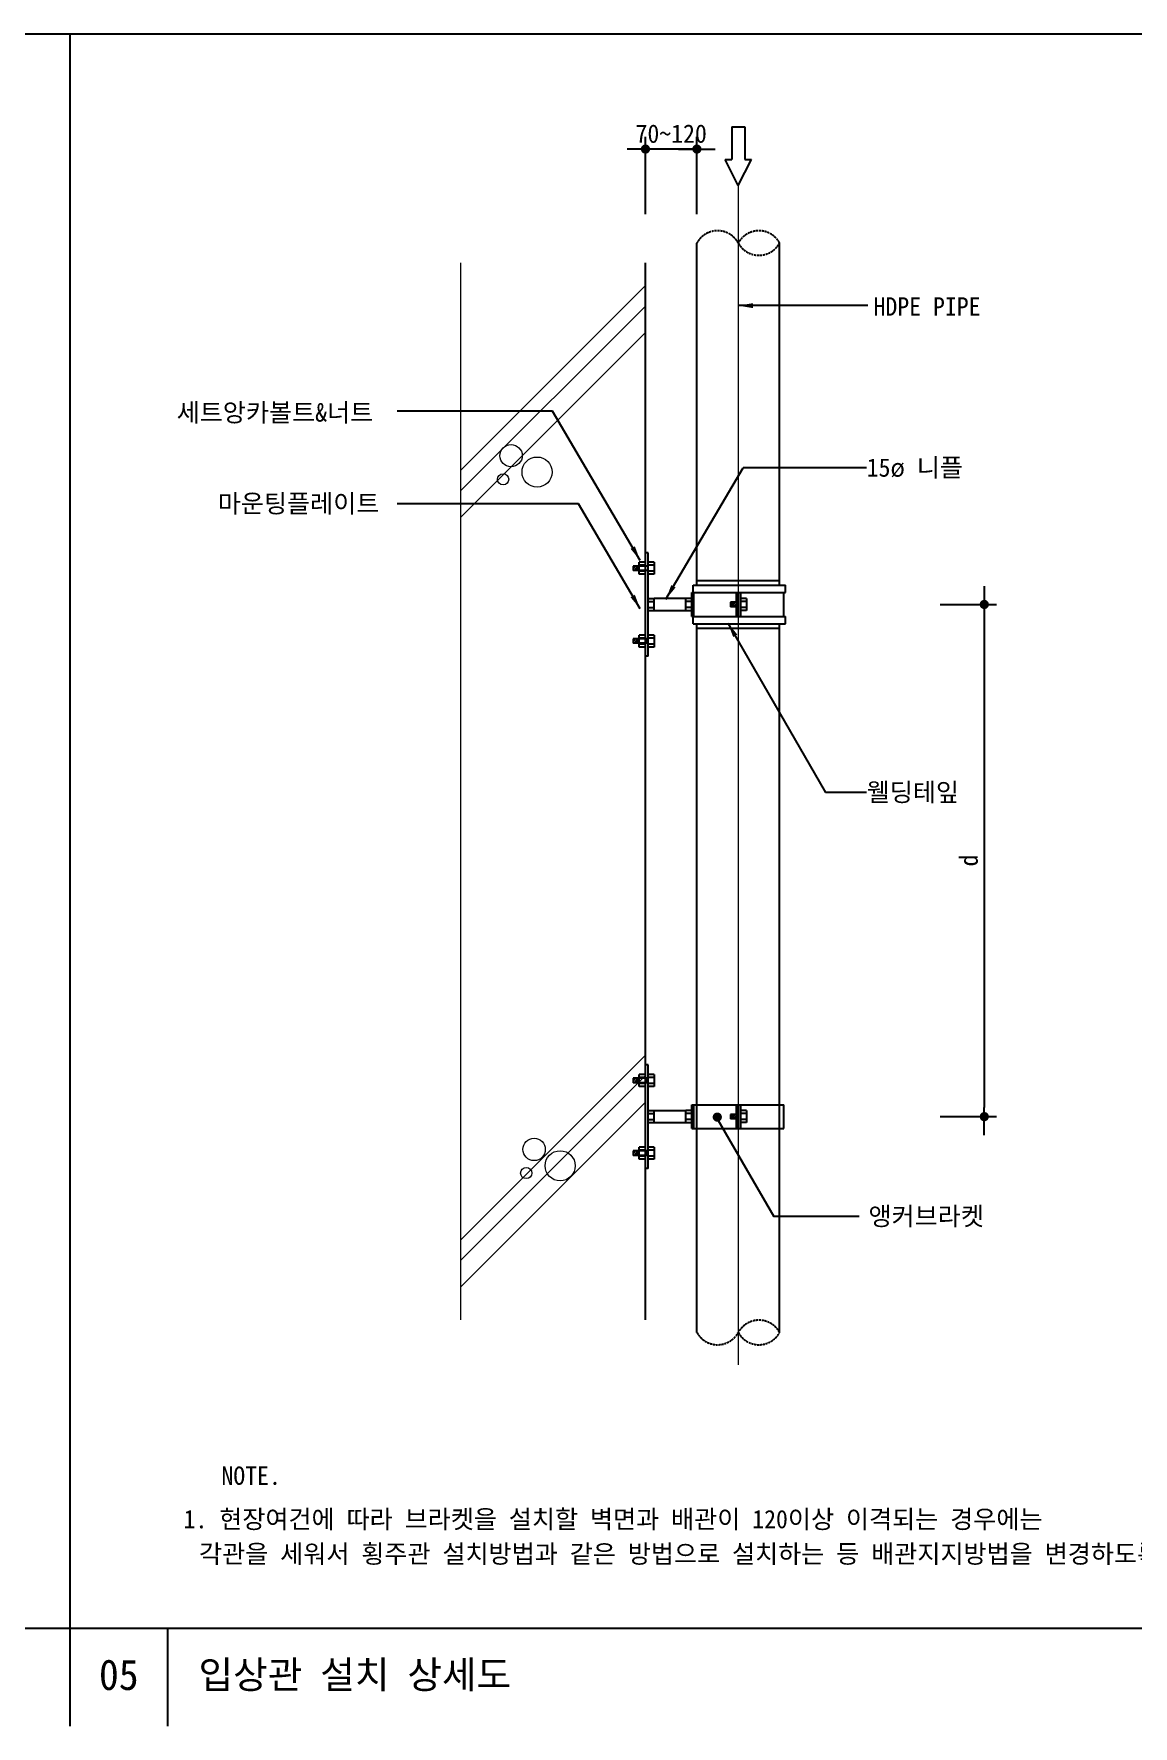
# Model space of a CAD drawing. Header units: millimetres. Extents: x 5104319 to 7084979, y 3076390 to 3633130.
# Drawn here: x 6938439 to 7010151, y 3076390 to 3186830 of the extents above; entities that cross this region are included whole.
import ezdxf
from ezdxf.enums import TextEntityAlignment as Align

# ---------------------------------------------------------------- set-up
doc = ezdxf.new("R2010")
doc.units = ezdxf.units.MM
doc.header["$PDMODE"] = 1
doc.linetypes.add('CEN', pattern=[8.5, 8, -0.2, 0.1, -0.2])
doc.linetypes.add('HIDDEN', pattern=[9.525, 6.35, -3.175])
doc.layers.get('Defpoints').update_dxf_attribs({"color": 140})
for name, color, linetype, lineweight in [('A-CNTL', 1, 'CEN', 15), ('A-CUTL', 7, 'Continuous', 25), ('A-DIMS', 7, 'Continuous', 25), ('A-ELEV-LIN2', 7, 'Continuous', 25), ('A-ELEV-LIN3', 8, 'Continuous', 18), ('A-MKXS-LEAD', 7, 'Continuous', 25), ('A-MKXS-TEXT1', 3, 'Continuous', 25), ('A-XXXX-HATC', 8, 'Continuous', 18), ('A-XXXX-NOTE', 3, 'Continuous', 25), ('A-XXXX-STL', 3, 'Continuous', 25), ('A-XXXX-TABL', 7, 'Continuous', 25), ('A-XXXX-TXT2', 3, 'Continuous', 25)]:
    doc.layers.add(name, color=color, linetype=linetype, lineweight=lineweight)
doc.layers.add('CA-ANNO-TEXT', color=3, linetype='Continuous')
doc.styles.add('HY울릉도L', font='')
doc.styles.add('돋움', font='')
doc.styles.add('돋움체', font='')
doc.styles.get('HY울릉도L').set_extended_font_data('Dotum')
doc.styles.get('돋움').set_extended_font_data('DotumChe')
doc.styles.get('돋움체').set_extended_font_data('DotumChe')
doc.dimstyles.new('CDIM', dxfattribs={"dimtxt": 3, "dimasz": 1.5, "dimexe": 2, "dimexo": 1, "dimgap": 1, "dimtad": 1, "dimdec": 0, "dimrnd": 0.5, "dimzin": 0, "dimdsep": 32, "dimlunit": 6, "dimtxsty": 'HY울릉도L', "dimblk1": '_CIDOT', "dimblk2": '_CIDOT', "dimsah": 1, "dimcen": 5.5, "dimclrd": 2, "dimclre": 2, "dimclrt": 7, "dimadec": 0, "dimazin": 0, "dimtfac": 1, "dimtdec": 0, "dimtix": 1, "dimtmove": 2, "dimatfit": 1, "dimldrblk": '_CIDOT', "dimfxl": 1, "dimtolj": 1, "dimtzin": 0, "dimlwd": -1, "dimarcsym": 0})

# ---------------------------------------------------------------- blocks, each defined once
blk = doc.blocks.new('_CIDOT')
at = {"color": 0, "linetype": 'ByBlock'}
blk.add_line((2, 0), (-1, 0), dxfattribs=at)
at = {"color": 0, "linetype": 'ByBlock', "const_width": 0.5}
blk.add_lwpolyline([(-0.25, 0, 1), (0.25, 0, 1)], format="xyb", close=True, dxfattribs=at)
blk = doc.blocks.new('*D82')
at = {"layer": 'A-DIMS', "lineweight": -2, "transparency": 16777216}
for p, q in [((6978337, 3175060), (6978337, 3180110)), ((6981693, 3175060), (6981693, 3180110))]:
    blk.add_line(p, q, dxfattribs=at)
at = {"layer": 'A-DIMS', "transparency": 16777216}
for p, q in [((6977737, 3179310), (6977137, 3179310)), ((6981693, 3179310), (6978337, 3179310)), ((6982293, 3179310), (6982893, 3179310))]:
    blk.add_line(p, q, dxfattribs=at)
at = {"layer": 'Defpoints', "color": 0, "transparency": 16777216}
for p in [(6978337, 3179310), (6978337, 3174660), (6981693, 3174660)]:
    blk.add_point(p, dxfattribs=at)
at = {"layer": 'A-DIMS', "transparency": 16777216, "xscale": 600, "yscale": 600, "zscale": 600}
for p, rotation in [((6978337, 3179310), 359.9999999957545), ((6981693, 3179310), 179.9999999957544)]:
    blk.add_blockref('_CIDOT', p, dxfattribs=dict(at, rotation=rotation))
at = {"layer": 'A-DIMS', "color": 3, "transparency": 16777216, "insert": (6980015, 3180310), "char_height": 1200, "attachment_point": 5, "rotation": 360, "style": '돋움체'}
blk.add_mtext('\\A1;70~120', dxfattribs=at)
blk = doc.blocks.new('*D83')
at = {"layer": 'A-DIMS', "lineweight": -2, "transparency": 16777216}
for p, q in [((6997556, 3149591), (7001240, 3149591)), ((6997556, 3116166), (7001240, 3116166))]:
    blk.add_line(p, q, dxfattribs=at)
at = {"layer": 'A-DIMS', "transparency": 16777216}
blk.add_line((7000440, 3148991), (7000440, 3116766), dxfattribs=at)
at = {"layer": 'Defpoints', "color": 0, "transparency": 16777216}
for p in [(6997156, 3149591), (6997156, 3116166), (7000440, 3116166)]:
    blk.add_point(p, dxfattribs=at)
at = {"layer": 'A-DIMS', "transparency": 16777216, "xscale": 600, "yscale": 600, "zscale": 600}
for p, rotation in [((7000440, 3149591), 90), ((7000440, 3116166), 270)]:
    blk.add_blockref('_CIDOT', p, dxfattribs=dict(at, rotation=rotation))
at = {"layer": 'A-DIMS', "color": 3, "transparency": 16777216, "insert": (6999427, 3132879), "char_height": 1200, "attachment_point": 5, "rotation": 90, "style": '돋움체'}
blk.add_mtext('\\A1;d', dxfattribs=at)

msp = doc.modelspace()

# ---------------------------------------------------------------- linework, layer by layer
at = {"layer": 'A-CNTL'}
msp.add_line((6984391.1, 3176930), (6984391.1, 3099972.6), dxfattribs=at)
at = {"layer": 'A-CUTL', "linetype": 'HIDDEN', "ltscale": 20}
for centre, start, end in [((6983041.9, 3172443.2), 28.628407, 151.371593), ((6985740.3, 3172443.2), 28.628407, 151.371593), ((6985740.3, 3173916.2), 208.628407, 331.371593), ((6985740.3, 3101346), 28.628407, 151.371593), ((6983041.9, 3102818.9), 208.628407, 331.371593), ((6985740.3, 3102818.9), 208.628407, 331.371593)]:
    msp.add_arc(centre, 1537.1, start, end, dxfattribs=at)
at = {"layer": 'A-ELEV-LIN2'}
for p, q in [((6978336.9, 3102906), (6978336.9, 3171885.9)), ((6977606.8, 3152100.2), (6977539.9, 3151805.8)), ((6977541.5, 3152100.2), (6977541.5, 3151805.8)), ((6978516.7, 3152100.2), (6977541.5, 3152100.2)), ((6977745.2, 3152100.2), (6977678.3, 3151805.8)), ((6977883.6, 3152100.2), (6977816.8, 3151805.8)), ((6977921.8, 3151560.5), (6977921.8, 3152345.5)), ((6978314.3, 3152345.5), (6977921.8, 3152345.5)), ((6978314.3, 3152149.2), (6977921.8, 3152149.2)), ((6978516.7, 3152963.8), (6978314.3, 3152963.8)), ((6978314.3, 3152345.5), (6978314.3, 3151560.5)), ((6978516.7, 3146217.9), (6978516.7, 3152963.8)), ((6978909.2, 3152345.5), (6978516.7, 3152345.5)), ((6978909.2, 3152149.2), (6978516.7, 3152149.2)), ((6978909.2, 3152345.5), (6978909.2, 3151560.5)), ((6978516.7, 3151805.8), (6977541.5, 3151805.8)), ((6978314.3, 3151756.7), (6977921.8, 3151756.7)), ((6978314.3, 3151560.5), (6977921.8, 3151560.5)), ((6978909.2, 3151756.7), (6978516.7, 3151756.7)), ((6978909.2, 3151560.5), (6978516.7, 3151560.5)), ((6981447.4, 3150858.8), (6987472, 3150858.8)), ((6981447.4, 3150368.2), (6981447.4, 3150858.8)), ((6987089.5, 3151141.9), (6981692.7, 3151141.9)), ((6981692.7, 3150858.8), (6981692.7, 3151141.9)), ((6987089.5, 3150858.8), (6987089.5, 3151141.9)), ((6987472, 3150368.2), (6987472, 3150858.8)), ((6978516.7, 3149983.3), (6978909.2, 3149983.3)), ((6978516.7, 3149787.1), (6978909.2, 3149787.1)), ((6978909.2, 3149198.3), (6978909.2, 3149983.3)), ((6980974.7, 3149979.8), (6978909.2, 3149979.8)), ((6980974.7, 3149198.3), (6980974.7, 3149983.3)), ((6981367.2, 3149983.3), (6980974.7, 3149983.3)), ((6981367.2, 3149787.1), (6980974.7, 3149787.1)), ((6981367.2, 3150368.2), (6987472, 3150368.2)), ((6981367.2, 3148813.4), (6981367.2, 3150368.2)), ((6981501.2, 3148813.4), (6981501.2, 3150368.2)), ((6984243.9, 3150368.2), (6984243.9, 3148813.4)), ((6984391.1, 3150368.2), (6984391.1, 3148813.4)), ((6984538.3, 3150368.2), (6984538.3, 3148813.4)), ((6984930.8, 3149983.3), (6984538.3, 3149983.3)), ((6984930.8, 3149787.1), (6984538.3, 3149787.1)), ((6984930.8, 3149983.3), (6984930.8, 3149198.3)), ((6987373.6, 3148813.4), (6987373.6, 3150368.2)), ((6978516.7, 3149394.6), (6978909.2, 3149394.6)), ((6978516.7, 3149198.3), (6981367.2, 3149198.3)), ((6981367.2, 3149394.6), (6980974.7, 3149394.6)), ((6981367.2, 3148813.4), (6987472, 3148813.4)), ((6981447.4, 3148322.8), (6981447.4, 3148813.4)), ((6984243.9, 3149738), (6983885.1, 3149738)), ((6983885.1, 3149738), (6983885.1, 3149443.6)), ((6984243.9, 3149443.6), (6983885.1, 3149443.6)), ((6983984.6, 3149738), (6983917.7, 3149443.6)), ((6984123, 3149738), (6984056.1, 3149443.6)), ((6984243.9, 3149660.9), (6984194.6, 3149443.6)), ((6984930.8, 3149394.6), (6984538.3, 3149394.6)), ((6984930.8, 3149198.3), (6984538.3, 3149198.3)), ((6987472, 3148322.8), (6987472, 3148813.4)), ((6977921.8, 3146811.5), (6977921.8, 3147596.5)), ((6978314.3, 3147596.5), (6977921.8, 3147596.5)), ((6978314.3, 3147596.5), (6978314.3, 3146811.5)), ((6978909.2, 3147596.5), (6978516.7, 3147596.5)), ((6978909.2, 3147596.5), (6978909.2, 3146811.5)), ((6981447.4, 3148322.8), (6987472, 3148322.8)), ((6981692.7, 3148042.3), (6987089.5, 3148042.3)), ((6977606.8, 3147351.2), (6977539.9, 3147056.8)), ((6977541.5, 3147351.2), (6977541.5, 3147056.8)), ((6978516.7, 3147351.2), (6977541.5, 3147351.2)), ((6978516.7, 3147056.8), (6977541.5, 3147056.8)), ((6977745.2, 3147351.2), (6977678.3, 3147056.8)), ((6977883.6, 3147351.2), (6977816.8, 3147056.8)), ((6978314.3, 3147400.3), (6977921.8, 3147400.3)), ((6978314.3, 3147007.8), (6977921.8, 3147007.8)), ((6978314.3, 3146811.5), (6977921.8, 3146811.5)), ((6978431, 3147351.2), (6978364.1, 3147056.8)), ((6978909.2, 3147400.3), (6978516.7, 3147400.3)), ((6978909.2, 3147007.8), (6978516.7, 3147007.8)), ((6978909.2, 3146811.5), (6978516.7, 3146811.5)), ((6978516.7, 3146217.9), (6978314.3, 3146217.9)), ((6977921.8, 3118136.1), (6977921.8, 3118921.1)), ((6978314.3, 3118921.1), (6977921.8, 3118921.1)), ((6978516.7, 3119539.4), (6978314.3, 3119539.4)), ((6978314.3, 3118921.1), (6978314.3, 3118136.1)), ((6978516.7, 3112793.5), (6978516.7, 3119539.4)), ((6978909.2, 3118921.1), (6978516.7, 3118921.1)), ((6978909.2, 3118921.1), (6978909.2, 3118136.1)), ((6977606.8, 3118675.8), (6977539.9, 3118381.4)), ((6977541.5, 3118675.8), (6977541.5, 3118381.4)), ((6978516.7, 3118675.8), (6977541.5, 3118675.8)), ((6978516.7, 3118381.4), (6977541.5, 3118381.4)), ((6977745.2, 3118675.8), (6977678.3, 3118381.4)), ((6977883.6, 3118675.8), (6977816.8, 3118381.4)), ((6978314.3, 3118724.9), (6977921.8, 3118724.9)), ((6978314.3, 3118332.4), (6977921.8, 3118332.4)), ((6978314.3, 3118136.1), (6977921.8, 3118136.1)), ((6978431, 3118675.8), (6978364.1, 3118381.4)), ((6978909.2, 3118724.9), (6978516.7, 3118724.9)), ((6978909.2, 3118332.4), (6978516.7, 3118332.4)), ((6978909.2, 3118136.1), (6978516.7, 3118136.1)), ((6981367.2, 3116943.9), (6987373.6, 3116943.9)), ((6981367.2, 3115389.1), (6981367.2, 3116943.9)), ((6981501.2, 3115389.1), (6981501.2, 3116943.9)), ((6984243.9, 3116943.9), (6984243.9, 3115389.1)), ((6984391.1, 3116943.9), (6984391.1, 3115389.1)), ((6984538.3, 3116943.9), (6984538.3, 3115389.1)), ((6987373.6, 3115389.1), (6987373.6, 3116943.9)), ((6978516.7, 3116559), (6978909.2, 3116559)), ((6978516.7, 3116362.7), (6978909.2, 3116362.7)), ((6978516.7, 3115970.2), (6978909.2, 3115970.2)), ((6978516.7, 3115774), (6981367.2, 3115774)), ((6978909.2, 3115774), (6978909.2, 3116559)), ((6980974.7, 3116555.4), (6978909.2, 3116555.4)), ((6980974.7, 3115774), (6980974.7, 3116559)), ((6981367.2, 3116559), (6980974.7, 3116559)), ((6981367.2, 3116362.7), (6980974.7, 3116362.7)), ((6981367.2, 3115970.2), (6980974.7, 3115970.2)), ((6984243.9, 3116313.6), (6983885.1, 3116313.6)), ((6983885.1, 3116313.6), (6983885.1, 3116019.3)), ((6984243.9, 3116019.3), (6983885.1, 3116019.3)), ((6983984.6, 3116313.6), (6983917.7, 3116019.3)), ((6984123, 3116313.6), (6984056.1, 3116019.3)), ((6984243.9, 3116236.6), (6984194.6, 3116019.3)), ((6984930.8, 3116559), (6984538.3, 3116559)), ((6984930.8, 3116362.7), (6984538.3, 3116362.7)), ((6984930.8, 3115970.2), (6984538.3, 3115970.2)), ((6984930.8, 3115774), (6984538.3, 3115774)), ((6984930.8, 3116559), (6984930.8, 3115774)), ((6981367.2, 3115389.1), (6987373.6, 3115389.1)), ((6977606.8, 3113926.8), (6977539.9, 3113632.5)), ((6977541.5, 3113926.8), (6977541.5, 3113632.5)), ((6978516.7, 3113926.8), (6977541.5, 3113926.8)), ((6978516.7, 3113632.5), (6977541.5, 3113632.5)), ((6977745.2, 3113926.8), (6977678.3, 3113632.5)), ((6977883.6, 3113926.8), (6977816.8, 3113632.5)), ((6977921.8, 3113387.2), (6977921.8, 3114172.1)), ((6978314.3, 3114172.1), (6977921.8, 3114172.1)), ((6978314.3, 3113975.9), (6977921.8, 3113975.9)), ((6978314.3, 3113583.4), (6977921.8, 3113583.4)), ((6978314.3, 3113387.2), (6977921.8, 3113387.2)), ((6978314.3, 3114172.1), (6978314.3, 3113387.2)), ((6978431, 3113926.8), (6978364.1, 3113632.5)), ((6978909.2, 3114172.1), (6978516.7, 3114172.1)), ((6978909.2, 3113975.9), (6978516.7, 3113975.9)), ((6978909.2, 3113583.4), (6978516.7, 3113583.4)), ((6978909.2, 3113387.2), (6978516.7, 3113387.2)), ((6978909.2, 3114172.1), (6978909.2, 3113387.2)), ((6978516.7, 3112793.5), (6978314.3, 3112793.5))]:
    msp.add_line(p, q, dxfattribs=at)
at = {"layer": 'A-ELEV-LIN3'}
msp.add_line((6966295.6, 3102906), (6966295.6, 3171885.9), dxfattribs=at)
at = {"layer": 'A-MKXS-LEAD'}
for p, q in [((6983964.7, 3180754.5), (6984817.5, 3180754.5)), ((6983964.7, 3180754.5), (6983964.7, 3178635.6)), ((6984817.5, 3180754.5), (6984817.5, 3178635.6)), ((6984391.1, 3176930), (6983538.3, 3178635.6)), ((6983538.3, 3178635.6), (6983964.7, 3178635.6)), ((6984391.1, 3176930), (6985243.9, 3178635.6)), ((6984817.5, 3178635.6), (6985243.9, 3178635.6)), ((6992833.5, 3169093.5), (6984391.1, 3169093.5)), ((6972275, 3162205), (6962141.9, 3162205)), ((6977991.8, 3152464.1), (6972275, 3162205)), ((6979675.1, 3149937.2), (6984707.2, 3158511.4)), ((6992754, 3158511.4), (6984707.2, 3158511.4)), ((6973966.5, 3156160.9), (6962141.9, 3156160.9)), ((6977991.8, 3149302.2), (6973966.5, 3156160.9)), ((6983718.7, 3148373.5), (6990086, 3137327.8)), ((6992754, 3137327.8), (6990086, 3137327.8)), ((6983068.1, 3115966.5), (6986711.9, 3109645.5)), ((6992270.4, 3109645.5), (6986711.9, 3109645.5))]:
    msp.add_line(p, q, dxfattribs=at)
at = {"layer": 'A-MKXS-LEAD', "const_width": 300}
msp.add_lwpolyline([(6982872.8, 3116137.3, 1), (6983172.8, 3116137.3, 1)], format="xyb", close=True, dxfattribs=at)
at = {"layer": 'A-MKXS-LEAD'}
for points in [[(6985345.6, 3169252.5), (6985345.6, 3168934.4), (6984391.1, 3169093.5)], [(6977646.3, 3153386.4), (6977991.8, 3152464.1), (6977365.8, 3153224.5)], [(6980020.6, 3150859.5), (6979675.1, 3149937.2), (6980301.1, 3150697.6)], [(6977646.3, 3150224.5), (6977991.8, 3149302.2), (6977365.8, 3150062.6)], [(6984333.2, 3147626), (6984057.6, 3147467.1), (6983718.7, 3148373.5)]]:
    msp.add_solid(points, dxfattribs=at)
at = {"layer": 'A-XXXX-HATC'}
for p, q in [((6966273, 3158335), (6978314.3, 3170376.3)), ((6966273, 3157004.1), (6978314.3, 3169045.4)), ((6966273, 3155274), (6978314.3, 3167315.3)), ((6966273, 3108109), (6978314.3, 3120150.3)), ((6966273, 3106778.2), (6978314.3, 3118819.5)), ((6966273, 3105048), (6978314.3, 3117089.4))]:
    msp.add_line(p, q, dxfattribs=at)
for centre, radius in [((6969566.5, 3159301.8), 731.4), ((6971265.8, 3158231.3), 982.7), ((6969053.5, 3157758.4), 365.7), ((6971071.5, 3114029.5), 731.4), ((6972770.8, 3112959), 982.7), ((6970558.5, 3112486.1), 365.7)]:
    msp.add_circle(centre, radius, dxfattribs=at)
at = {"layer": 'A-XXXX-STL'}
for p, q in [((6981692.7, 3151141.9), (6981692.7, 3173179.7)), ((6987089.5, 3151141.9), (6987089.5, 3173179.7)), ((6981692.7, 3102082.5), (6981692.7, 3148322.8)), ((6987089.5, 3102082.5), (6987089.5, 3148322.8))]:
    msp.add_line(p, q, dxfattribs=at)
at = {"layer": 'A-XXXX-TABL'}
for points in [[(6763778.8, 3186830.2), (7057678.8, 3186830.2)], [(6940778.8, 3186830.2), (6940778.8, 3076390.2)], [(6763778.8, 3082790.2), (7057678.8, 3082790.2)], [(6947178.8, 3076390.2), (6947178.8, 3082790.2)]]:
    msp.add_lwpolyline(points, dxfattribs=at)

# ---------------------------------------------------------------- texts
at = {"layer": 'A-MKXS-TEXT1', "style": '돋움체'}
msp.add_text('입상관 설치 상세도', height=1800, dxfattribs=at).set_placement((6949178.8, 3079750.8), align=Align.MIDDLE_LEFT)
at = {"layer": 'A-XXXX-NOTE', "style": '돋움'}
for s, p in [('NOTE.', (6952614.6, 3092736.7)), ('1. 현장여건에 따라 브라켓을 설치할 벽면과 배관이 120이상 이격되는 경우에는 ', (6976608.8, 3089919.6)), ('각관을 세워서 횡주관 설치방법과 같은 방법으로 설치하는 등 배관지지방법을 변경하도록 한다.', (6982841.7, 3087656.5))]:
    msp.add_text(s, height=1200, dxfattribs=at).set_placement(p, align=Align.MIDDLE)
at = {"layer": 'A-XXXX-TXT2', "style": '돋움'}
for s, p in [('HDPE PIPE', (6993216.2, 3168439.4)), ('세트앙카볼트&너트', (6947754, 3161523.3)), ('15ø 니플', (6992769.3, 3157928.3)), ('마운팅플레이트', (6950437.6, 3155584.2)), ('웰딩테잎', (6992769.3, 3136744.6)), ('앵커브라켓', (6992885.6, 3109071.7))]:
    msp.add_text(s, height=1200, dxfattribs=at).set_placement(p)
at = {"layer": 'CA-ANNO-TEXT', "style": '돋움체'}
msp.add_text('05', height=2000, dxfattribs=at).set_placement((6943978.8, 3079750.8), align=Align.MIDDLE_CENTER)

# ---------------------------------------------------------------- dimensions: what is measured, and where the dimension line sits
at = {"layer": 'A-DIMS'}
for p1, p2, distance, text, picture, middle in [((6981692.7, 3174660.3), (6978336.9, 3174660.3), -4649.4, '70~120', '*D82', (6980014.8, 3180310.5)), ((6997156.2, 3149590.8), (6997156.2, 3116166.5), 3283.3, 'd', '*D83', (6999426.8, 3132878.6))]:
    dim = msp.add_aligned_dim(p1=p1, p2=p2, distance=distance, text=text, dimstyle='CDIM', override={"dimscale": 400, "dimtxsty": '돋움체', "dimclrd": 256, "dimclre": 256, "dimclrt": 3}, dxfattribs=at)
    dim.commit()
    dim.dimension.update_dxf_attribs({"geometry": picture, "text_midpoint": middle})

doc.saveas('drawing.dxf')
